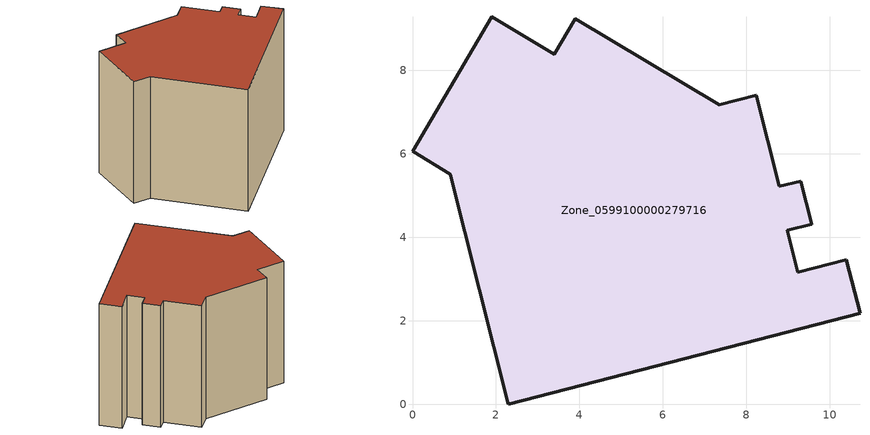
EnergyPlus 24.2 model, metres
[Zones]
Zone_0599100000279716
 floor ground (C_G): 10.39,3.47 10.72,2.18 2.29,0 0.91,5.51 0,6.07 1.9,9.29 3.39,8.39 3.9,9.24 7.35,7.18 8.23,7.41 8.78,5.23 9.3,5.35 9.56,4.32 8.98,4.17 9.23,3.17 z0
 wall outside (C_F): 10.72,2.18 10.39,3.47 9.23,3.17 8.98,4.17 9.56,4.32 9.3,5.35 8.78,5.23 8.23,7.41 7.35,7.18 3.9,9.24 3.39,8.39 1.9,9.29 0,6.07 0.91,5.51 2.29,0 10.72,2.18 z0:8.1
 roof outside (C_R): 3.39,8.39 1.9,9.29 0,6.07 0.91,5.51 2.29,0 10.72,2.18 10.39,3.47 9.23,3.17 8.98,4.17 9.56,4.32 9.3,5.35 8.78,5.23 8.23,7.41 7.35,7.18 3.9,9.24 z8.1
[BUILDING]
Pand.0599100000279716: North Axis=0; Terrain=City; Loads Convergence Tolerance Value=0.04; Temperature Convergence Tolerance Value=0.4; Solar Distribution=FullExterior; Maximum Number of Warmup Days=25; Minimum Number of Warmup Days=1
[Site:Location]
Rotterdam.The.Hague.AP_ZH_NLD Design_Conditions: Latitude=51.96; Longitude=4.45; Time Zone=1; Elevation=-4.5
[SITE:GROUNDTEMPERATURE:BUILDINGSURFACE]
18, 18, 18, 18, 18, 18, 18, 18, 18, 18, 18, 18
[MATERIAL] Thermal Absorptance=0.9; Solar Absorptance=0.7; Visible Absorptance=0.7
Name | Roughness | Thickness | Conductivity | Density | Specific Heat
G.TC.1975-1991 | MediumSmooth | 0.15 | 0.288461 | 540 | 1210
F.TC.1975-1991 | Rough | 0.3 | 0.230769 | 1920 | 840
R.TC.1975-1991 | MediumRough | 0.2 | 0.153846 | 1500 | 1000
[CONSTRUCTION]
C_G: G.TC.1975-1991
C_F: F.TC.1975-1991
C_R: R.TC.1975-1991
[ZONE]
Zone_0599100000279716: Type=1; Multiplier=1; Ceiling Height=Autocalculate; Volume=Autocalculate; Floor Area=autocalculate; Part of Total Floor Area=Yes
[ZONEINFILTRATION:DESIGNFLOWRATE]
Infil_Zone_0599100000279716: Zone or ZoneList or Space or SpaceList=Zone_0599100000279716; Schedule=AlwaysOn; Design Flow Rate Calculation Method=Flow/Area; Flow Rate per Floor Area=0.003; Constant Term Coefficient=1; Temperature Term Coefficient=0; Velocity Term Coefficient=0; Velocity Squared Term Coefficient=0
[HVACTEMPLATE:ZONE:IDEALLOADSAIRSYSTEM]
Zone_0599100000279716: Maximum Heating Supply Air Temperature=50; Minimum Cooling Supply Air Temperature=13; Maximum Heating Supply Air Humidity Ratio=0.0156; Minimum Cooling Supply Air Humidity Ratio=0.0077; Heating Limit=NoLimit; Cooling Limit=NoLimit; Dehumidification Control Type=ConstantSensibleHeatRatio; Cooling Sensible Heat Ratio=0.7; Dehumidification Setpoint=60; Humidification Control Type=None; Humidification Setpoint=30; Outdoor Air Method=None; Outdoor Air Flow Rate per Person=0.00944; Outdoor Air Flow Rate per Zone Floor Area=0; Outdoor Air Flow Rate per Zone=0; Demand Controlled Ventilation Type=None; Outdoor Air Economizer Type=NoEconomizer; Heat Recovery Type=None; Sensible Heat Recovery Effectiveness=0.7; Latent Heat Recovery Effectiveness=0.65
[ZONECONTROL:THERMOSTAT]
ThermostatControl_Zone_0599100000279716: Zone or ZoneList=Zone_0599100000279716; Control Type Schedule=DualSetpointControlType; Control 1=Thermostat_Zone_0599100000279716; Temperature Difference Between Cutout And Setpoint=0
[THERMOSTATSETPOINT:DUALSETPOINT]
Thermostat_Zone_0599100000279716: Heating Setpoint Temperature Schedule=HeatingSetpoint_Zone_0599100000279716; Cooling Setpoint Temperature Schedule=CoolingSetpoint_Zone_0599100000279716
[SCHEDULE:COMPACT]
HeatingSetpoint_Zone_0599100000279716: Through: 12/31, For: AllDays, Until: 24:00, 21
CoolingSetpoint_Zone_0599100000279716: Through: 12/31, For: AllDays, Until: 24:00, 24
DualSetpointControlType: Through: 12/31, For: AllDays, Until: 24:00, 4
AlwaysOn: Through: 12/31, For: AllDays, Until: 24:00, 1
